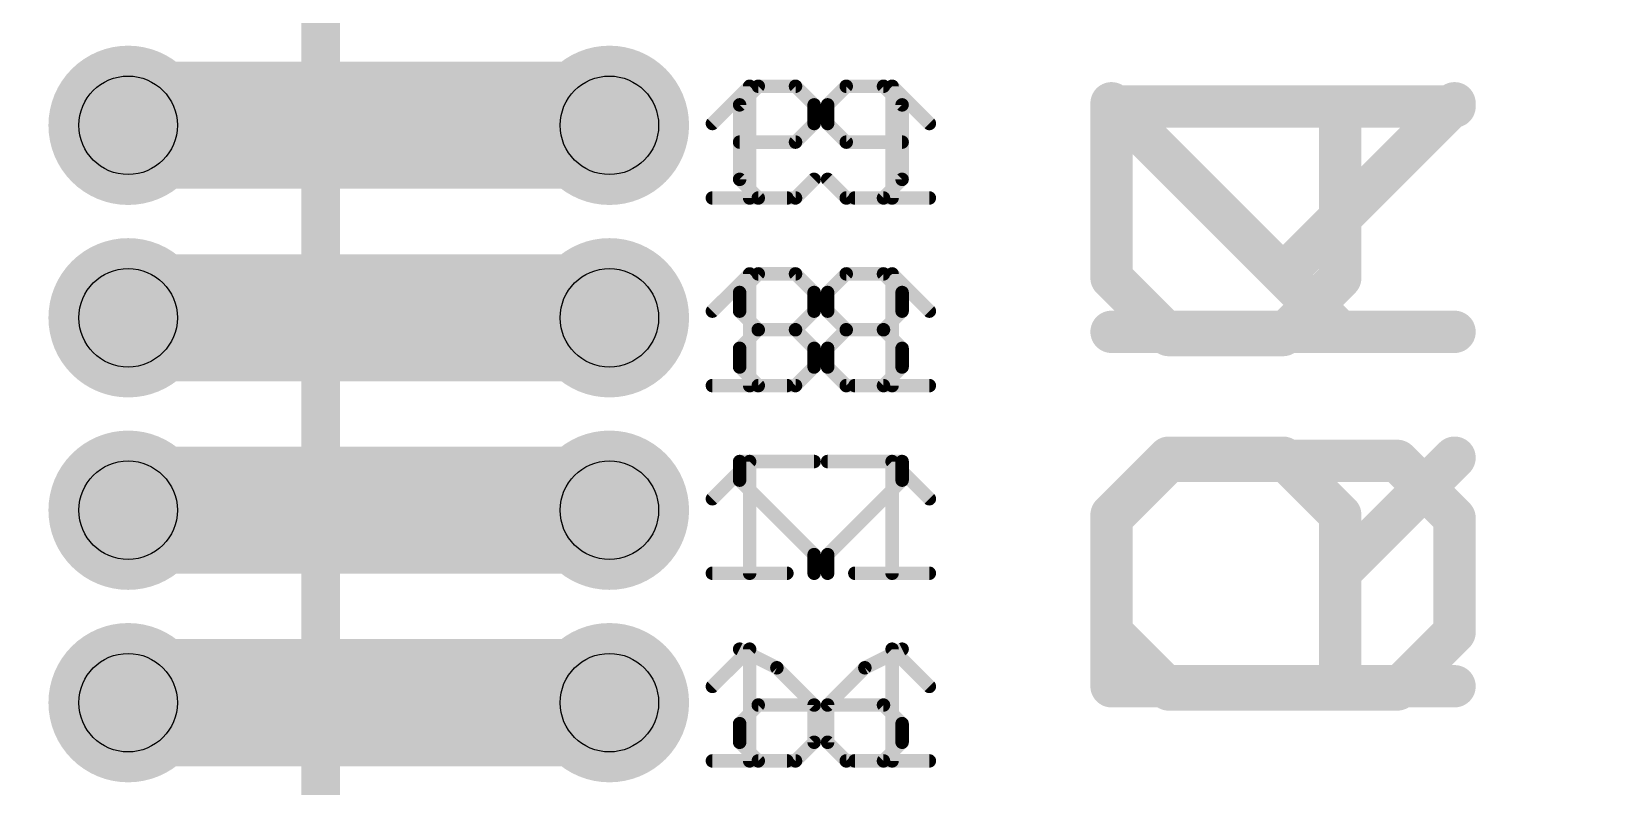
# Model space of a CAD drawing. Extents: x -41.4 to 41.4, y -41.4 to 41.4.
# Drawn here: x -0.01 to 20.7, y 0.16 to 10.13 of the extents above; entities that cross this region are included whole.
import ezdxf

# ---------------------------------------------------------------- set-up
doc = ezdxf.new("R2010")
doc.units = 0
for name, color, linetype in [('1', 22, 'CONTINUOUS'), ('16', 175, 'CONTINUOUS'), ('17', 82, 'CONTINUOUS'), ('20', 7, 'CONTINUOUS'), ('21', 253, 'CONTINUOUS'), ('22', 253, 'CONTINUOUS'), ('29', 253, 'CONTINUOUS'), ('30', 253, 'CONTINUOUS'), ('44', 253, 'CONTINUOUS')]:
    doc.layers.add(name, color=color, linetype=linetype)

# ---------------------------------------------------------------- blocks, each defined once
blk = doc.blocks.new('ROUNDP')
at = {"const_width": 0.5}
blk.add_lwpolyline([(0, -0.25, 1), (0, 0.25, 1), (0, -0.25)], format="xyb", dxfattribs=at)

msp = doc.modelspace()

# ---------------------------------------------------------------- linework, layer by layer
at = {"layer": '1', "const_width": 1.6764}
for points in [[(7.62, 8.89), (1.27, 8.89)], [(7.62, 6.35), (1.27, 6.35)], [(7.62, 3.81), (1.27, 3.81)], [(7.62, 1.27), (1.27, 1.27)]]:
    msp.add_lwpolyline(points, dxfattribs=at)
at = {"layer": '1', "const_width": 0.8382}
for points in [[(1.27, 9.3091, 1), (1.27, 8.4709)], [(7.62, 8.4709, 1), (7.62, 9.3091)], [(1.27, 6.7691, 1), (1.27, 5.9309)], [(7.62, 5.9309, 1), (7.62, 6.7691)], [(1.27, 4.2291, 1), (1.27, 3.3909)], [(7.62, 3.3909, 1), (7.62, 4.2291)], [(1.27, 1.6891, 1), (1.27, 0.8509)], [(7.62, 0.8509, 1), (7.62, 1.6891)]]:
    msp.add_lwpolyline(points, format="xyb", dxfattribs=at)
at = {"layer": '16', "const_width": 1.6764}
for points in [[(1.27, 8.89), (7.62, 8.89)], [(1.27, 6.35), (7.62, 6.35)], [(1.27, 3.81), (7.62, 3.81)], [(1.27, 1.27), (7.62, 1.27)]]:
    msp.add_lwpolyline(points, dxfattribs=at)
at = {"layer": '16', "const_width": 0.8382}
for points in [[(1.27, 9.3091, 1), (1.27, 8.4709)], [(7.62, 8.4709, 1), (7.62, 9.3091)], [(1.27, 6.7691, 1), (1.27, 5.9309)], [(7.62, 5.9309, 1), (7.62, 6.7691)], [(1.27, 4.2291, 1), (1.27, 3.3909)], [(7.62, 3.3909, 1), (7.62, 4.2291)], [(1.27, 1.6891, 1), (1.27, 0.8509)], [(7.62, 0.8509, 1), (7.62, 1.6891)]]:
    msp.add_lwpolyline(points, format="xyb", dxfattribs=at)
at = {"layer": '20', "const_width": 0.254}
msp.add_lwpolyline([(0, -41.275, 1), (0, 41.275, 1), (0, -41.275)], format="xyb", dxfattribs=at)
at = {"layer": '21'}
for points, const_width in [([(3.81, -13.97), (3.81, 13.97)], 0.508), ([(8.9789, 8.9141), (9.4704, 9.4056)], 0.1778), ([(9.4704, 9.4056), (9.4704, 7.9312)], 0.1778), ([(10.7449, 9.4056), (10.4991, 9.1599)], 0.1778), ([(11.2363, 9.4056), (10.7449, 9.4056)], 0.1778), ([(11.4821, 9.1599), (11.2363, 9.4056)], 0.1778), ([(17.2622, 6.1642), (14.2455, 9.1809)], 0.5588), ([(16.5081, 6.9184), (18.7706, 9.1809)], 0.5588), ([(10.4991, 9.1599), (10.4991, 8.9141)], 0.1778), ([(11.4821, 8.1769), (11.4821, 9.1599)], 0.1778), ([(10.4991, 8.9141), (10.7449, 8.6684)], 0.1778), ([(10.7449, 8.6684), (11.4821, 8.6684)], 0.1778), ([(10.4991, 8.1769), (10.7449, 7.9312)], 0.1778), ([(11.2363, 7.9312), (11.4821, 8.1769)], 0.1778), ([(8.9789, 7.9312), (9.9619, 7.9312)], 0.1778), ([(10.7449, 7.9312), (11.2363, 7.9312)], 0.1778), ([(8.9789, 6.4376), (9.4704, 6.9291)], 0.1778), ([(9.4704, 6.9291), (9.4704, 5.4546)], 0.1778), ([(10.4991, 6.6834), (10.7449, 6.9291)], 0.1778), ([(10.7449, 6.9291), (11.2363, 6.9291)], 0.1778), ([(11.2363, 6.9291), (11.4821, 6.6834)], 0.1778), ([(10.4991, 6.4376), (10.4991, 6.6834)], 0.1778), ([(11.4821, 6.6834), (11.4821, 6.4376)], 0.1778), ([(10.7449, 6.1919), (10.4991, 6.4376)], 0.1778), ([(11.4821, 6.4376), (11.2363, 6.1919)], 0.1778), ([(14.2455, 6.1642), (18.7706, 6.1642)], 0.5588), ([(10.4991, 5.9461), (10.7449, 6.1919)], 0.1778), ([(10.7449, 6.1919), (11.2363, 6.1919)], 0.1778), ([(11.2363, 6.1919), (11.4821, 5.9461)], 0.1778), ([(10.4991, 5.7004), (10.4991, 5.9461)], 0.1778), ([(11.4821, 5.9461), (11.4821, 5.7004)], 0.1778), ([(10.7449, 5.4546), (10.4991, 5.7004)], 0.1778), ([(11.4821, 5.7004), (11.2363, 5.4546)], 0.1778), ([(8.9789, 5.4546), (9.9619, 5.4546)], 0.1778), ([(11.2363, 5.4546), (10.7449, 5.4546)], 0.1778), ([(14.2455, 3.7491), (14.9997, 4.5033)], 0.5588), ([(14.9997, 4.5033), (16.5081, 4.5033)], 0.5588), ([(16.5081, 4.5033), (17.2622, 3.7491)], 0.5588), ([(17.2622, 2.995), (18.7706, 4.5033)], 0.5588), ([(8.9789, 3.9611), (9.4704, 4.4526)], 0.1778), ([(9.4704, 4.4526), (9.4704, 2.9782)], 0.1778), ([(10.4991, 4.4526), (11.4821, 4.4526)], 0.1778), ([(11.4821, 4.4526), (11.4821, 4.2069)], 0.1778), ([(11.4821, 4.2069), (10.4991, 3.2239)], 0.1778), ([(14.2455, 1.4866), (14.2455, 3.7491)], 0.5588), ([(17.2622, 3.7491), (17.2622, 1.4866)], 0.5588), ([(10.4991, 3.2239), (10.4991, 2.9782)], 0.1778), ([(8.9789, 2.9782), (9.9619, 2.9782)], 0.1778), ([(8.9789, 1.4846), (9.4704, 1.9761)], 0.1778), ([(9.4704, 1.9761), (9.4704, 0.5017)], 0.1778), ([(11.4821, 1.9761), (10.9906, 1.7304)], 0.1778), ([(10.9906, 1.7304), (10.4991, 1.2389)], 0.1778), ([(18.7706, 1.4866), (14.2455, 1.4866)], 0.5588), ([(10.4991, 1.2389), (10.4991, 0.7474)], 0.1778), ([(11.2363, 1.2389), (10.4991, 1.2389)], 0.1778), ([(11.4821, 0.9931), (11.2363, 1.2389)], 0.1778), ([(11.4821, 0.7474), (11.4821, 0.9931)], 0.1778), ([(10.4991, 0.7474), (10.7449, 0.5017)], 0.1778), ([(11.2363, 0.5017), (11.4821, 0.7474)], 0.1778), ([(8.9789, 0.5017), (9.9619, 0.5017)], 0.1778), ([(10.7449, 0.5017), (11.2363, 0.5017)], 0.1778)]:
    msp.add_lwpolyline(points, dxfattribs=dict(at, const_width=const_width))
for points, const_width in [([(9.5148, 9.4056, 1), (9.4259, 9.4056)], 0.0889), ([(9.5018, 9.3742, 1), (9.439, 9.437)], 0.0889), ([(10.7449, 9.4501, 1), (10.7449, 9.3612)], 0.0889), ([(10.7763, 9.3742, 1), (10.7134, 9.437)], 0.0889), ([(11.2678, 9.437, 1), (11.2049, 9.3742)], 0.0889), ([(11.2363, 9.3612, 1), (11.2363, 9.4501)], 0.0889), ([(14.3443, 9.2797, 1), (14.1468, 9.0821)], 0.2794), ([(18.8694, 9.0821, 1), (18.6718, 9.2797)], 0.2794), ([(10.4677, 9.1913, 1), (10.5305, 9.1284)], 0.0889), ([(10.5436, 9.1599, 1), (10.4547, 9.1599)], 0.0889), ([(11.5265, 9.1599, 1), (11.4376, 9.1599)], 0.0889), ([(11.4507, 9.1284, 1), (11.5135, 9.1913)], 0.0889), ([(8.9475, 8.9456, 1), (9.0103, 8.8827)], 0.0889), ([(10.5305, 8.9456, 1), (10.4677, 8.8827)], 0.0889), ([(10.4547, 8.9141, 1), (10.5436, 8.9141)], 0.0889), ([(10.7449, 8.7128, 1), (10.7449, 8.6239)], 0.0889), ([(10.7134, 8.6369, 1), (10.7763, 8.6998)], 0.0889), ([(11.4821, 8.6239, 1), (11.4821, 8.7128)], 0.0889), ([(10.5305, 8.2083, 1), (10.4677, 8.1455)], 0.0889), ([(11.4376, 8.1769, 1), (11.5265, 8.1769)], 0.0889), ([(11.5135, 8.1455, 1), (11.4507, 8.2083)], 0.0889), ([(8.9789, 7.9756, 1), (8.9789, 7.8867)], 0.0889), ([(9.4259, 7.9312, 1), (9.5148, 7.9312)], 0.0889), ([(9.9619, 7.8867, 1), (9.9619, 7.9756)], 0.0889), ([(10.7449, 7.9756, 1), (10.7449, 7.8867)], 0.0889), ([(10.7134, 7.8997, 1), (10.7763, 7.9626)], 0.0889), ([(11.2049, 7.9626, 1), (11.2678, 7.8997)], 0.0889), ([(11.2363, 7.8867, 1), (11.2363, 7.9756)], 0.0889), ([(16.4093, 7.0172, 1), (16.6069, 6.8196)], 0.2794), ([(9.5148, 6.9291, 1), (9.4259, 6.9291)], 0.0889), ([(9.5018, 6.8977, 1), (9.439, 6.9605)], 0.0889), ([(10.7449, 6.9736, 1), (10.7449, 6.8847)], 0.0889), ([(10.7763, 6.8977, 1), (10.7134, 6.9605)], 0.0889), ([(11.2678, 6.9605, 1), (11.2049, 6.8977)], 0.0889), ([(11.2363, 6.8847, 1), (11.2363, 6.9736)], 0.0889), ([(10.4677, 6.7148, 1), (10.5305, 6.6519)], 0.0889), ([(10.5436, 6.6834, 1), (10.4547, 6.6834)], 0.0889), ([(11.5265, 6.6834, 1), (11.4376, 6.6834)], 0.0889), ([(11.4507, 6.6519, 1), (11.5135, 6.7148)], 0.0889), ([(8.9475, 6.4691, 1), (9.0103, 6.4062)], 0.0889), ([(10.5305, 6.4691, 1), (10.4677, 6.4062)], 0.0889), ([(10.4547, 6.4376, 1), (10.5436, 6.4376)], 0.0889), ([(11.4376, 6.4376, 1), (11.5265, 6.4376)], 0.0889), ([(11.5135, 6.4062, 1), (11.4507, 6.4691)], 0.0889), ([(14.2455, 6.3039, 1), (14.2455, 6.0245)], 0.2794), ([(18.7706, 6.0245, 1), (18.7706, 6.3039)], 0.2794), ([(10.7449, 6.2363, 1), (10.7449, 6.1474)], 0.0889), ([(10.7763, 6.1604, 1), (10.7134, 6.2233)], 0.0889), ([(10.7134, 6.1604, 1), (10.7763, 6.2233)], 0.0889), ([(11.2678, 6.2233, 1), (11.2049, 6.1604)], 0.0889), ([(11.2049, 6.2233, 1), (11.2678, 6.1604)], 0.0889), ([(11.2363, 6.1474, 1), (11.2363, 6.2363)], 0.0889), ([(17.1635, 6.0654, 1), (17.361, 6.263)], 0.2794), ([(10.4677, 5.9776, 1), (10.5305, 5.9147)], 0.0889), ([(10.5436, 5.9461, 1), (10.4547, 5.9461)], 0.0889), ([(11.5265, 5.9461, 1), (11.4376, 5.9461)], 0.0889), ([(11.4507, 5.9147, 1), (11.5135, 5.9776)], 0.0889), ([(10.5305, 5.7318, 1), (10.4677, 5.669)], 0.0889), ([(10.4547, 5.7004, 1), (10.5436, 5.7004)], 0.0889), ([(11.4376, 5.7004, 1), (11.5265, 5.7004)], 0.0889), ([(11.5135, 5.669, 1), (11.4507, 5.7318)], 0.0889), ([(8.9789, 5.4991, 1), (8.9789, 5.4102)], 0.0889), ([(9.4259, 5.4546, 1), (9.5148, 5.4546)], 0.0889), ([(9.9619, 5.4102, 1), (9.9619, 5.4991)], 0.0889), ([(10.7449, 5.4991, 1), (10.7449, 5.4102)], 0.0889), ([(10.7134, 5.4232, 1), (10.7763, 5.4861)], 0.0889), ([(11.2049, 5.4861, 1), (11.2678, 5.4232)], 0.0889), ([(11.2363, 5.4102, 1), (11.2363, 5.4991)], 0.0889), ([(14.9997, 4.643, 1), (14.9997, 4.3636)], 0.2794), ([(15.0985, 4.4045, 1), (14.9009, 4.6021)], 0.2794), ([(16.6069, 4.6021, 1), (16.4093, 4.4045)], 0.2794), ([(16.5081, 4.3636, 1), (16.5081, 4.643)], 0.2794), ([(18.8694, 4.4045, 1), (18.6718, 4.6021)], 0.2794), ([(9.5148, 4.4526, 1), (9.4259, 4.4526)], 0.0889), ([(9.5018, 4.4212, 1), (9.439, 4.484)], 0.0889), ([(10.4991, 4.4971, 1), (10.4991, 4.4082)], 0.0889), ([(11.5265, 4.4526, 1), (11.4376, 4.4526)], 0.0889), ([(11.4821, 4.4082, 1), (11.4821, 4.4971)], 0.0889), ([(11.4376, 4.2069, 1), (11.5265, 4.2069)], 0.0889), ([(11.5135, 4.1754, 1), (11.4507, 4.2383)], 0.0889), ([(8.9475, 3.9926, 1), (9.0103, 3.9297)], 0.0889), ([(14.3852, 3.7491, 1), (14.1058, 3.7491)], 0.2794), ([(14.1468, 3.8479, 1), (14.3443, 3.6504)], 0.2794), ([(17.4019, 3.7491, 1), (17.1225, 3.7491)], 0.2794), ([(17.1635, 3.6504, 1), (17.361, 3.8479)], 0.2794), ([(10.5436, 3.2239, 1), (10.4547, 3.2239)], 0.0889), ([(10.4677, 3.2553, 1), (10.5305, 3.1925)], 0.0889), ([(17.1635, 3.0937, 1), (17.361, 2.8962)], 0.2794), ([(8.9789, 3.0226, 1), (8.9789, 2.9337)], 0.0889), ([(9.4259, 2.9782, 1), (9.5148, 2.9782)], 0.0889), ([(9.9619, 2.9337, 1), (9.9619, 3.0226)], 0.0889), ([(10.4547, 2.9782, 1), (10.5436, 2.9782)], 0.0889), ([(9.5148, 1.9761, 1), (9.4259, 1.9761)], 0.0889), ([(9.5018, 1.9447, 1), (9.439, 2.0075)], 0.0889), ([(11.502, 1.9364, 1), (11.4622, 2.0159)], 0.0889), ([(10.9707, 1.7701, 1), (11.0105, 1.6906)], 0.0889), ([(11.022, 1.6989, 1), (10.9592, 1.7618)], 0.0889), ([(14.2455, 1.6263, 1), (14.2455, 1.3469)], 0.2794), ([(18.7706, 1.3469, 1), (18.7706, 1.6263)], 0.2794), ([(8.9475, 1.5161, 1), (9.0103, 1.4532)], 0.0889), ([(14.1058, 1.4866, 1), (14.3852, 1.4866)], 0.2794), ([(17.1225, 1.4866, 1), (17.4019, 1.4866)], 0.2794), ([(10.4991, 1.2833, 1), (10.4991, 1.1944)], 0.0889), ([(10.4677, 1.2703, 1), (10.5305, 1.2074)], 0.0889), ([(10.5436, 1.2389, 1), (10.4547, 1.2389)], 0.0889), ([(11.2678, 1.2703, 1), (11.2049, 1.2074)], 0.0889), ([(11.2363, 1.1944, 1), (11.2363, 1.2833)], 0.0889), ([(11.5265, 0.9931, 1), (11.4376, 0.9931)], 0.0889), ([(11.4507, 0.9617, 1), (11.5135, 1.0246)], 0.0889), ([(10.5305, 0.7788, 1), (10.4677, 0.716)], 0.0889), ([(11.5135, 0.716, 1), (11.4507, 0.7788)], 0.0889), ([(10.4547, 0.7474, 1), (10.5436, 0.7474)], 0.0889), ([(11.4376, 0.7474, 1), (11.5265, 0.7474)], 0.0889), ([(8.9789, 0.5461, 1), (8.9789, 0.4572)], 0.0889), ([(9.4259, 0.5017, 1), (9.5148, 0.5017)], 0.0889), ([(9.9619, 0.4572, 1), (9.9619, 0.5461)], 0.0889), ([(10.7449, 0.5461, 1), (10.7449, 0.4572)], 0.0889), ([(10.7134, 0.4702, 1), (10.7763, 0.5331)], 0.0889), ([(11.2049, 0.5331, 1), (11.2678, 0.4702)], 0.0889), ([(11.2363, 0.4572, 1), (11.2363, 0.5461)], 0.0889)]:
    msp.add_lwpolyline(points, format="xyb", dxfattribs=dict(at, const_width=const_width))
at = {"layer": '22'}
for points, const_width in [([(3.81, 13.97), (3.81, -13.97)], 0.508), ([(9.3383, 9.1599), (9.5841, 9.4056)], 0.1778), ([(9.5841, 9.4056), (10.0756, 9.4056)], 0.1778), ([(10.0756, 9.4056), (10.3213, 9.1599)], 0.1778), ([(11.8415, 8.9141), (11.3501, 9.4056)], 0.1778), ([(11.3501, 9.4056), (11.3501, 7.9312)], 0.1778), ([(18.7706, 9.1386), (14.2455, 9.1386)], 0.5588), ([(14.2455, 9.1386), (14.2455, 6.8761)], 0.5588), ([(17.2622, 6.8761), (17.2622, 9.1386)], 0.5588), ([(9.3383, 8.1769), (9.3383, 9.1599)], 0.1778), ([(10.3213, 9.1599), (10.3213, 8.9141)], 0.1778), ([(10.3213, 8.9141), (10.0756, 8.6684)], 0.1778), ([(10.0756, 8.6684), (9.3383, 8.6684)], 0.1778), ([(9.5841, 7.9312), (9.3383, 8.1769)], 0.1778), ([(10.3213, 8.1769), (10.0756, 7.9312)], 0.1778), ([(10.0756, 7.9312), (9.5841, 7.9312)], 0.1778), ([(11.8415, 7.9312), (10.8586, 7.9312)], 0.1778), ([(14.2455, 6.8761), (14.9997, 6.1219)], 0.5588), ([(16.5081, 6.1219), (17.2622, 6.8761)], 0.5588), ([(9.5841, 6.9291), (9.3383, 6.6834)], 0.1778), ([(10.0756, 6.9291), (9.5841, 6.9291)], 0.1778), ([(10.3213, 6.6834), (10.0756, 6.9291)], 0.1778), ([(11.8415, 6.4376), (11.3501, 6.9291)], 0.1778), ([(11.3501, 6.9291), (11.3501, 5.4546)], 0.1778), ([(9.3383, 6.6834), (9.3383, 6.4376)], 0.1778), ([(10.3213, 6.4376), (10.3213, 6.6834)], 0.1778), ([(9.3383, 6.4376), (9.5841, 6.1919)], 0.1778), ([(10.0756, 6.1919), (10.3213, 6.4376)], 0.1778), ([(9.5841, 6.1919), (9.3383, 5.9461)], 0.1778), ([(10.0756, 6.1919), (9.5841, 6.1919)], 0.1778), ([(10.3213, 5.9461), (10.0756, 6.1919)], 0.1778), ([(14.9997, 6.1219), (16.5081, 6.1219)], 0.5588), ([(9.3383, 5.9461), (9.3383, 5.7004)], 0.1778), ([(10.3213, 5.7004), (10.3213, 5.9461)], 0.1778), ([(9.3383, 5.7004), (9.5841, 5.4546)], 0.1778), ([(10.0756, 5.4546), (10.3213, 5.7004)], 0.1778), ([(9.5841, 5.4546), (10.0756, 5.4546)], 0.1778), ([(11.8415, 5.4546), (10.8586, 5.4546)], 0.1778), ([(14.2455, 3.7068), (14.9997, 4.461)], 0.5588), ([(14.9997, 4.461), (18.0164, 4.461)], 0.5588), ([(18.0164, 4.461), (18.7706, 3.7068)], 0.5588), ([(10.3213, 4.4526), (9.3383, 4.4526)], 0.1778), ([(9.3383, 4.4526), (9.3383, 4.2069)], 0.1778), ([(11.8415, 3.9611), (11.3501, 4.4526)], 0.1778), ([(11.3501, 4.4526), (11.3501, 2.9782)], 0.1778), ([(9.3383, 4.2069), (10.3213, 3.2239)], 0.1778), ([(14.2455, 2.1985), (14.2455, 3.7068)], 0.5588), ([(18.7706, 3.7068), (18.7706, 2.1985)], 0.5588), ([(10.3213, 3.2239), (10.3213, 2.9782)], 0.1778), ([(11.8415, 2.9782), (10.8586, 2.9782)], 0.1778), ([(14.9997, 1.4443), (14.2455, 2.1985)], 0.5588), ([(18.7706, 2.1985), (18.0164, 1.4443)], 0.5588), ([(9.3383, 1.9761), (9.8298, 1.7304)], 0.1778), ([(11.8415, 1.4846), (11.3501, 1.9761)], 0.1778), ([(11.3501, 1.9761), (11.3501, 0.5017)], 0.1778), ([(9.8298, 1.7304), (10.3213, 1.2389)], 0.1778), ([(18.0164, 1.4443), (14.9997, 1.4443)], 0.5588), ([(9.3383, 0.9931), (9.5841, 1.2389)], 0.1778), ([(9.5841, 1.2389), (10.3213, 1.2389)], 0.1778), ([(10.3213, 1.2389), (10.3213, 0.7474)], 0.1778), ([(9.3383, 0.7474), (9.3383, 0.9931)], 0.1778), ([(9.5841, 0.5017), (9.3383, 0.7474)], 0.1778), ([(10.3213, 0.7474), (10.0756, 0.5017)], 0.1778), ([(10.0756, 0.5017), (9.5841, 0.5017)], 0.1778), ([(11.8415, 0.5017), (10.8586, 0.5017)], 0.1778)]:
    msp.add_lwpolyline(points, dxfattribs=dict(at, const_width=const_width))
for points, const_width in [([(9.5841, 9.4501, 1), (9.5841, 9.3612)], 0.0889), ([(9.6155, 9.3742, 1), (9.5527, 9.437)], 0.0889), ([(10.107, 9.437, 1), (10.0441, 9.3742)], 0.0889), ([(10.0756, 9.3612, 1), (10.0756, 9.4501)], 0.0889), ([(11.3945, 9.4056, 1), (11.3056, 9.4056)], 0.0889), ([(11.3815, 9.437, 1), (11.3186, 9.3742)], 0.0889), ([(14.2455, 9.2783, 1), (14.2455, 8.9989)], 0.2794), ([(14.3852, 9.1386, 1), (14.1058, 9.1386)], 0.2794), ([(17.4019, 9.1386, 1), (17.1225, 9.1386)], 0.2794), ([(18.7706, 8.9989, 1), (18.7706, 9.2783)], 0.2794), ([(9.3069, 9.1913, 1), (9.3698, 9.1284)], 0.0889), ([(9.3828, 9.1599, 1), (9.2939, 9.1599)], 0.0889), ([(10.3658, 9.1599, 1), (10.2769, 9.1599)], 0.0889), ([(10.2899, 9.1284, 1), (10.3527, 9.1913)], 0.0889), ([(10.2769, 8.9141, 1), (10.3658, 8.9141)], 0.0889), ([(10.3527, 8.8827, 1), (10.2899, 8.9456)], 0.0889), ([(11.8101, 8.8827, 1), (11.873, 8.9456)], 0.0889), ([(9.3383, 8.7128, 1), (9.3383, 8.6239)], 0.0889), ([(10.0441, 8.6998, 1), (10.107, 8.6369)], 0.0889), ([(10.0756, 8.6239, 1), (10.0756, 8.7128)], 0.0889), ([(9.3698, 8.2083, 1), (9.3069, 8.1455)], 0.0889), ([(9.2939, 8.1769, 1), (9.3828, 8.1769)], 0.0889), ([(10.3527, 8.1455, 1), (10.2899, 8.2083)], 0.0889), ([(9.5841, 7.9756, 1), (9.5841, 7.8867)], 0.0889), ([(9.5527, 7.8997, 1), (9.6155, 7.9626)], 0.0889), ([(10.0441, 7.9626, 1), (10.107, 7.8997)], 0.0889), ([(10.0756, 7.8867, 1), (10.0756, 7.9756)], 0.0889), ([(10.8586, 7.9756, 1), (10.8586, 7.8867)], 0.0889), ([(11.3056, 7.9312, 1), (11.3945, 7.9312)], 0.0889), ([(11.8415, 7.8867, 1), (11.8415, 7.9756)], 0.0889), ([(14.3443, 6.9748, 1), (14.1468, 6.7773)], 0.2794), ([(17.361, 6.7773, 1), (17.1635, 6.9748)], 0.2794), ([(9.5841, 6.9736, 1), (9.5841, 6.8847)], 0.0889), ([(9.6155, 6.8977, 1), (9.5527, 6.9605)], 0.0889), ([(10.107, 6.9605, 1), (10.0441, 6.8977)], 0.0889), ([(10.0756, 6.8847, 1), (10.0756, 6.9736)], 0.0889), ([(11.3945, 6.9291, 1), (11.3056, 6.9291)], 0.0889), ([(11.3815, 6.9605, 1), (11.3186, 6.8977)], 0.0889), ([(14.1058, 6.8761, 1), (14.3852, 6.8761)], 0.2794), ([(17.1225, 6.8761, 1), (17.4019, 6.8761)], 0.2794), ([(9.3069, 6.7148, 1), (9.3698, 6.6519)], 0.0889), ([(9.3828, 6.6834, 1), (9.2939, 6.6834)], 0.0889), ([(10.3658, 6.6834, 1), (10.2769, 6.6834)], 0.0889), ([(10.2899, 6.6519, 1), (10.3527, 6.7148)], 0.0889), ([(9.3698, 6.4691, 1), (9.3069, 6.4062)], 0.0889), ([(9.2939, 6.4376, 1), (9.3828, 6.4376)], 0.0889), ([(10.2769, 6.4376, 1), (10.3658, 6.4376)], 0.0889), ([(10.3527, 6.4062, 1), (10.2899, 6.4691)], 0.0889), ([(11.8101, 6.4062, 1), (11.873, 6.4691)], 0.0889), ([(9.5841, 6.2363, 1), (9.5841, 6.1474)], 0.0889), ([(9.6155, 6.1604, 1), (9.5527, 6.2233)], 0.0889), ([(9.5527, 6.1604, 1), (9.6155, 6.2233)], 0.0889), ([(10.107, 6.2233, 1), (10.0441, 6.1604)], 0.0889), ([(10.0441, 6.2233, 1), (10.107, 6.1604)], 0.0889), ([(10.0756, 6.1474, 1), (10.0756, 6.2363)], 0.0889), ([(14.9997, 6.2616, 1), (14.9997, 5.9822)], 0.2794), ([(14.9009, 6.0231, 1), (15.0985, 6.2207)], 0.2794), ([(16.4093, 6.2207, 1), (16.6069, 6.0231)], 0.2794), ([(16.5081, 5.9822, 1), (16.5081, 6.2616)], 0.2794), ([(9.3069, 5.9776, 1), (9.3698, 5.9147)], 0.0889), ([(9.3828, 5.9461, 1), (9.2939, 5.9461)], 0.0889), ([(10.3658, 5.9461, 1), (10.2769, 5.9461)], 0.0889), ([(10.2899, 5.9147, 1), (10.3527, 5.9776)], 0.0889), ([(9.3698, 5.7318, 1), (9.3069, 5.669)], 0.0889), ([(9.2939, 5.7004, 1), (9.3828, 5.7004)], 0.0889), ([(10.2769, 5.7004, 1), (10.3658, 5.7004)], 0.0889), ([(10.3527, 5.669, 1), (10.2899, 5.7318)], 0.0889), ([(9.5841, 5.4991, 1), (9.5841, 5.4102)], 0.0889), ([(9.5527, 5.4232, 1), (9.6155, 5.4861)], 0.0889), ([(10.0441, 5.4861, 1), (10.107, 5.4232)], 0.0889), ([(10.0756, 5.4102, 1), (10.0756, 5.4991)], 0.0889), ([(10.8586, 5.4991, 1), (10.8586, 5.4102)], 0.0889), ([(11.3056, 5.4546, 1), (11.3945, 5.4546)], 0.0889), ([(11.8415, 5.4102, 1), (11.8415, 5.4991)], 0.0889), ([(14.9997, 4.6007, 1), (14.9997, 4.3213)], 0.2794), ([(15.0985, 4.3622, 1), (14.9009, 4.5598)], 0.2794), ([(18.1152, 4.5598, 1), (17.9176, 4.3622)], 0.2794), ([(18.0164, 4.3213, 1), (18.0164, 4.6007)], 0.2794), ([(9.3383, 4.4971, 1), (9.3383, 4.4082)], 0.0889), ([(9.3828, 4.4526, 1), (9.2939, 4.4526)], 0.0889), ([(10.3213, 4.4082, 1), (10.3213, 4.4971)], 0.0889), ([(11.3945, 4.4526, 1), (11.3056, 4.4526)], 0.0889), ([(11.3815, 4.484, 1), (11.3186, 4.4212)], 0.0889), ([(9.3698, 4.2383, 1), (9.3069, 4.1754)], 0.0889), ([(9.2939, 4.2069, 1), (9.3828, 4.2069)], 0.0889), ([(11.8101, 3.9297, 1), (11.873, 3.9926)], 0.0889), ([(14.3852, 3.7068, 1), (14.1058, 3.7068)], 0.2794), ([(14.1468, 3.8056, 1), (14.3443, 3.608)], 0.2794), ([(18.9103, 3.7068, 1), (18.6309, 3.7068)], 0.2794), ([(18.6718, 3.608, 1), (18.8694, 3.8056)], 0.2794), ([(10.3658, 3.2239, 1), (10.2769, 3.2239)], 0.0889), ([(10.2899, 3.1925, 1), (10.3527, 3.2553)], 0.0889), ([(10.2769, 2.9782, 1), (10.3658, 2.9782)], 0.0889), ([(10.8586, 3.0226, 1), (10.8586, 2.9337)], 0.0889), ([(11.3056, 2.9782, 1), (11.3945, 2.9782)], 0.0889), ([(11.8415, 2.9337, 1), (11.8415, 3.0226)], 0.0889), ([(14.1058, 2.1985, 1), (14.3852, 2.1985)], 0.2794), ([(14.3443, 2.2972, 1), (14.1468, 2.0997)], 0.2794), ([(18.6309, 2.1985, 1), (18.9103, 2.1985)], 0.2794), ([(18.8694, 2.0997, 1), (18.6718, 2.2972)], 0.2794), ([(9.3582, 2.0159, 1), (9.3185, 1.9364)], 0.0889), ([(11.3945, 1.9761, 1), (11.3056, 1.9761)], 0.0889), ([(11.3815, 2.0075, 1), (11.3186, 1.9447)], 0.0889), ([(9.8613, 1.7618, 1), (9.7984, 1.6989)], 0.0889), ([(9.81, 1.6906, 1), (9.8497, 1.7701)], 0.0889), ([(14.9997, 1.584, 1), (14.9997, 1.3046)], 0.2794), ([(14.9009, 1.3455, 1), (15.0985, 1.5431)], 0.2794), ([(17.9176, 1.5431, 1), (18.1152, 1.3455)], 0.2794), ([(18.0164, 1.3046, 1), (18.0164, 1.584)], 0.2794), ([(11.8101, 1.4532, 1), (11.873, 1.5161)], 0.0889), ([(9.5841, 1.2833, 1), (9.5841, 1.1944)], 0.0889), ([(9.6155, 1.2074, 1), (9.5527, 1.2703)], 0.0889), ([(10.3658, 1.2389, 1), (10.2769, 1.2389)], 0.0889), ([(10.2899, 1.2074, 1), (10.3527, 1.2703)], 0.0889), ([(10.3213, 1.1944, 1), (10.3213, 1.2833)], 0.0889), ([(9.3069, 1.0246, 1), (9.3698, 0.9617)], 0.0889), ([(9.3828, 0.9931, 1), (9.2939, 0.9931)], 0.0889), ([(9.3698, 0.7788, 1), (9.3069, 0.716)], 0.0889), ([(10.3527, 0.716, 1), (10.2899, 0.7788)], 0.0889), ([(9.2939, 0.7474, 1), (9.3828, 0.7474)], 0.0889), ([(10.2769, 0.7474, 1), (10.3658, 0.7474)], 0.0889), ([(9.5841, 0.5461, 1), (9.5841, 0.4572)], 0.0889), ([(9.5527, 0.4702, 1), (9.6155, 0.5331)], 0.0889), ([(10.0441, 0.5331, 1), (10.107, 0.4702)], 0.0889), ([(10.0756, 0.4572, 1), (10.0756, 0.5461)], 0.0889), ([(10.8586, 0.5461, 1), (10.8586, 0.4572)], 0.0889), ([(11.3056, 0.5017, 1), (11.3945, 0.5017)], 0.0889), ([(11.8415, 0.4572, 1), (11.8415, 0.5461)], 0.0889)]:
    msp.add_lwpolyline(points, format="xyb", dxfattribs=dict(at, const_width=const_width))
at = {"layer": '44'}
for centre in [(1.27, 8.89), (7.62, 8.89), (1.27, 6.35), (7.62, 6.35), (1.27, 3.81), (7.62, 3.81), (1.27, 1.27), (7.62, 1.27)]:
    msp.add_circle(centre, 0.65, dxfattribs=at)

# ---------------------------------------------------------------- block references
at = {"layer": '17', "xscale": 1.95, "yscale": 1.95}
for p in [(1.27, 8.89), (1.27, 8.89), (7.62, 8.89), (7.62, 8.89), (1.27, 6.35), (1.27, 6.35), (7.62, 6.35), (7.62, 6.35), (1.27, 3.81), (1.27, 3.81), (7.62, 3.81), (7.62, 3.81), (1.27, 1.27), (1.27, 1.27), (7.62, 1.27), (7.62, 1.27)]:
    msp.add_blockref('ROUNDP', p, dxfattribs=at)
at = {"layer": '29', "xscale": 2.1024, "yscale": 2.1024}
for p in [(1.27, 8.89), (7.62, 8.89), (1.27, 6.35), (7.62, 6.35), (1.27, 3.81), (7.62, 3.81), (1.27, 1.27), (7.62, 1.27)]:
    msp.add_blockref('ROUNDP', p, dxfattribs=at)
at = {"layer": '30', "xscale": 2.1024, "yscale": 2.1024}
for p in [(1.27, 8.89), (7.62, 8.89), (1.27, 6.35), (7.62, 6.35), (1.27, 3.81), (7.62, 3.81), (1.27, 1.27), (7.62, 1.27)]:
    msp.add_blockref('ROUNDP', p, dxfattribs=at)

doc.saveas('drawing.dxf')
